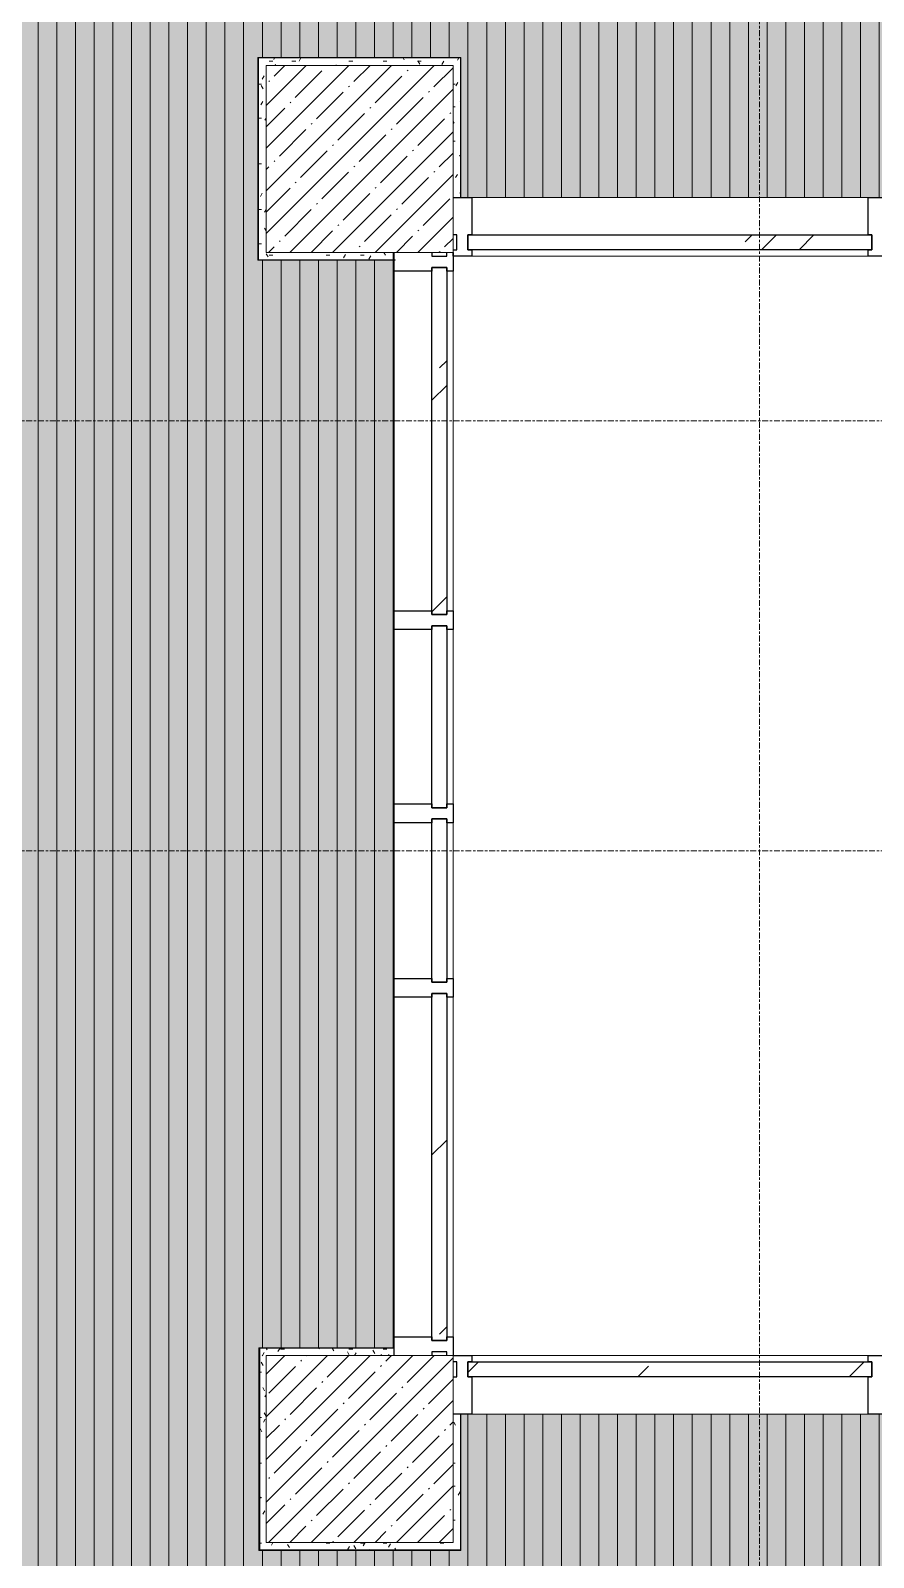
# Model space of a CAD drawing. Header units: millimetres. Extents: x 36059 to 234328, y -8553 to 29000.
# Drawn here: x 72910 to 75164, y 15110 to 19193 of the extents above; entities that cross this region are included whole.
import ezdxf

# ---------------------------------------------------------------- set-up
doc = ezdxf.new("R2010")
doc.units = ezdxf.units.MM
doc.linetypes.add('Осевая', pattern=[31.75, 6.35, -4.7625, 15.875, -4.7625])
for name, color, linetype, lineweight, true_color in [('A-CLNG-1', 7, 'Continuous', 9, 0xeaeaea), ('A-WALL-1', 7, 'Continuous', 9, 0x3c3c3c), ('A-WALL-FNSH-1', 7, 'Continuous', 9, 0x3c3c3c), ('S-COLS-1', 9, 'Continuous', 9, 0x808080), ('S-COLS-2', 7, 'Continuous', 9, 0x3c3c3c)]:
    doc.layers.add(name, color=color, linetype=linetype, lineweight=lineweight, true_color=true_color)
for name, color, linetype, lineweight in [('A-CLNG-PATT', 7, 'Continuous', 9), ('A-GLAZ-CURT', 7, 'Continuous', 9), ('A-GLAZ-CURT-1', 7, 'Continuous', 25), ('A-GLAZ-CWMG', 7, 'Continuous', 9), ('A-GLAZ-CWMG-1', 7, 'Continuous', 25), ('I-WALL', 7, 'Continuous', 9), ('S-COLS', 7, 'Continuous', 9), ('Оси-2', 7, 'Осевая', 9)]:
    doc.layers.add(name, color=color, linetype=linetype, lineweight=lineweight)
doc.layers.add('A-CLNG-PATT-1', color=7, linetype='Continuous', lineweight=9, transparency=1)
pattern_1 = [(0, (0, 0), (121.92, 30.48), [10.058, -81.382, 10.058, -81.382, -487.68]), (0, (0, 0), (121.92, 30.48), [-182.88, 10.058, -172.822, 10.058, -81.382, -213.36]), (0, (0, 0), (121.92, 30.48), [-457.2, 10.058, -50.902, 10.058, -142.342]), (120, (45.72, 15.24), (-87.356454, 90.345817), [10.058, -81.382, 10.058, -81.382, -487.68]), (120, (45.72, 15.24), (-87.356454, 90.345817), [-182.88, 10.058, -172.822, 10.058, -81.382, -213.36]), (120, (45.72, 15.24), (-87.356454, 90.345817), [-457.2, 10.058, -50.902, 10.058, -142.342]), (240, (60.96, 76.2), (-34.563546, -120.825817), [10.058, -81.382, 10.058, -81.382, -487.68]), (240, (60.96, 76.2), (-34.563546, -120.825817), [-182.88, 10.058, -172.822, 10.058, -81.382, -213.36]), (240, (60.96, 76.2), (-34.563546, -120.825817), [-457.2, 10.058, -50.902, 10.058, -142.342])]

# ---------------------------------------------------------------- blocks, each defined once
blk = doc.blocks.new('BSC_Колонна _Прямоугольная - 500х500-V26-Сводный план потолка 3 этажа в осях 12-23')
at = {"layer": 'S-COLS-1'}
h = blk.add_hatch(dxfattribs=at)
h.set_pattern_fill('FP_37', color=256, style=0, pattern_type=2)
h.set_pattern_definition([(45, (-73790, -15400), (-57.02463, 57.02463), []), (45, (-73732.975, -15400), (-57.02463, 57.02463), [100.806, -20.161, 3.353, -16.808])])
h.paths.add_polyline_path([(-250, -250), (250, -250), (250, 250), (-250, 250), (-250, 27.5)])
at = {"layer": 'S-COLS-2'}
for p, q in [((-250, 250), (250, 250)), ((-250, -250), (-250, 250)), ((250, 250), (250, -250)), ((250, -250), (-250, -250))]:
    blk.add_line(p, q, dxfattribs=at)
blk = doc.blocks.new('Системная панель - Стекло - 40мм-23562586-Сводный план потолка 3 этажа в осях 12-23')
at = {"layer": 'A-GLAZ-CURT'}
h = blk.add_hatch(dxfattribs=at)
h.set_pattern_fill('FP_39', color=256, style=0, pattern_type=2)
h.set_pattern_definition([(135, (17995.83, -74123), (-282.8427, -282.8427), [200, -600]), (135, (18095.83, -74323), (-282.8427, -282.8427), [600, -200]), (135, (18195.83, -73923), (-282.8427, -282.8427), [200, -600])])
h.paths.add_polyline_path([(464.2, 0), (-464.2, 0), (-464.2, -40), (464.2, -40)])
at = {"layer": 'A-GLAZ-CURT-1'}
for p, q in [((-464.2, -40), (-464.2, 0)), ((-464.2, 0), (464.2, 0)), ((464.2, -40), (-464.2, -40)), ((464.2, 0), (464.2, -40))]:
    blk.add_line(p, q, dxfattribs=at)
blk = doc.blocks.new('Системная панель - Стекло - 40мм-24234994-Сводный план потолка 3 этажа в осях 12-23')
at = {"layer": 'A-GLAZ-CURT-1'}
for p, q in [((-243.3, -40), (-243.3, 0)), ((-243.3, 0), (243.3, 0)), ((243.3, 0), (243.3, -40)), ((243.3, -40), (-243.3, -40))]:
    blk.add_line(p, q, dxfattribs=at)
blk = doc.blocks.new('Прямоугольный импост - Импост структурный с накладкой - 160мм Темный-31239202-Сводный план потолка 3 этажа в осях 12-23')
at = {"layer": 'A-GLAZ-CWMG-1'}
for p, q in [((0, 140), (-50, 140)), ((-50, 140), (-50, 40)), ((-50, 40), (-40, 40)), ((-40, 0), (-50, 0)), ((-50, 0), (-50, -17)), ((-40, 40), (-40, 0)), ((-10, 0), (-10, 40)), ((-10, 40), (0, 40)), ((0, 0), (-10, 0)), ((-50, -17), (0, -17))]:
    blk.add_line(p, q, dxfattribs=at)
blk = doc.blocks.new('Прямоугольный импост - Импост структурный с накладкой - 160мм Темный-31239205-Сводный план потолка 3 этажа в осях 12-23')
at = {"layer": 'A-GLAZ-CWMG-1'}
for p, q in [((-50, 40), (-50, 140)), ((-50, 140), (0, 140)), ((-40, 40), (-50, 40)), ((-50, 0), (-40, 0)), ((-50, -17), (-50, 0)), ((-40, 0), (-40, 40)), ((0, 40), (-10, 40)), ((-10, 40), (-10, 0)), ((-10, 0), (0, 0)), ((0, -17), (-50, -17))]:
    blk.add_line(p, q, dxfattribs=at)
blk = doc.blocks.new('Прямоугольный импост - Импост структурный с накладкой - 160мм Темный-31239178-Сводный план потолка 3 этажа в осях 12-23')
at = {"layer": 'A-GLAZ-CWMG'}
for p, q in [((73883, 18550), (73883, 17641.7)), ((74040, 18550), (74040, 17641.7))]:
    blk.add_line(p, q, dxfattribs=at)
blk = doc.blocks.new('Прямоугольный импост - Импост структурный с накладкой - 160мм Темный-31239179-Сводный план потолка 3 этажа в осях 12-23')
at = {"layer": 'A-GLAZ-CWMG'}
for p, q in [((73883, 17591.7), (73883, 17125)), ((74040, 17591.7), (74040, 17125))]:
    blk.add_line(p, q, dxfattribs=at)
blk = doc.blocks.new('Прямоугольный импост - Импост структурный с накладкой - 160мм Темный-31239180-Сводный план потолка 3 этажа в осях 12-23')
at = {"layer": 'A-GLAZ-CWMG-1'}
for p, q in [((25, 140), (-25, 140)), ((-25, 140), (-25, 40)), ((25, 40), (25, 140)), ((-25, 40), (-15, 40)), ((-15, 0), (-25, 0)), ((-25, 0), (-25, -17)), ((-15, 40), (-15, 0)), ((15, 0), (15, 40)), ((15, 40), (25, 40)), ((25, 0), (15, 0)), ((25, -17), (25, 0)), ((-25, -17), (25, -17))]:
    blk.add_line(p, q, dxfattribs=at)
blk = doc.blocks.new('BSC_Колонна _Прямоугольная - 500х500-V31-Сводный план потолка 3 этажа в осях 12-23')
at = {"layer": 'S-COLS-1'}
h = blk.add_hatch(dxfattribs=at)
h.set_pattern_fill('FP_41', color=256, style=0, pattern_type=2)
h.set_pattern_definition([(45, (-73790, -18850), (-57.02463, 57.02463), []), (45, (-73732.975, -18850), (-57.02463, 57.02463), [100.806, -20.161, 3.353, -16.808])])
h.paths.add_polyline_path([(-250, -250), (250, -250), (250, 250), (-250, 250), (-250, 155.3)])
at = {"layer": 'S-COLS-2'}
for p, q in [((-250, 250), (250, 250)), ((-250, -250), (-250, 250)), ((250, 250), (250, -250)), ((250, -250), (-250, -250))]:
    blk.add_line(p, q, dxfattribs=at)
blk = doc.blocks.new('Системная панель - Стекло - 40мм-24234969-Сводный план потолка 3 этажа в осях 12-23')
at = {"layer": 'A-GLAZ-CURT'}
h = blk.add_hatch(dxfattribs=at)
h.set_pattern_fill('FP_45', color=256, style=0, pattern_type=2)
h.set_pattern_definition([(45, (-74720, -18507), (-282.8427, 282.8427), [200, -600]), (45, (-74920, -18607), (-282.8427, 282.8427), [600, -200]), (45, (-74520, -18707), (-282.8427, 282.8427), [200, -600])])
h.paths.add_polyline_path([(540, 0), (540, 40), (-540, 40), (-540, 0), (40, 0)])
at = {"layer": 'A-GLAZ-CURT-1'}
for p, q in [((-540, 0), (-540, 40)), ((-540, 40), (540, 40)), ((540, 0), (-540, 0)), ((540, 40), (540, 0))]:
    blk.add_line(p, q, dxfattribs=at)
blk = doc.blocks.new('Прямоугольный импост - Импост структурный с накладкой - 160мм-23618923-Сводный план потолка 3 этажа в осях 12-23')
at = {"layer": 'A-GLAZ-CWMG-1'}
for p, q in [((-50, 0), (-50, 17)), ((-50, 17), (0, 17)), ((-40, 0), (-50, 0)), ((-40, -40), (-40, 0)), ((0, 0), (-10, 0)), ((-10, 0), (-10, -40)), ((0, 17), (0, 7)), ((-50, -140), (-50, -40)), ((-50, -40), (-40, -40)), ((-10, -40), (0, -40)), ((0, -140), (-50, -140))]:
    blk.add_line(p, q, dxfattribs=at)
blk = doc.blocks.new('Системная панель - Стекло - 40мм-30335137-Сводный план потолка 3 этажа в осях 12-23')
at = {"layer": 'A-GLAZ-CURT'}
h = blk.add_hatch(dxfattribs=at)
h.set_pattern_fill('FP_47', color=256, style=0, pattern_type=2)
h.set_pattern_definition([(45, (-74720, -15533), (-282.8427, 282.8427), [200, -600]), (45, (-74920, -15633), (-282.8427, 282.8427), [600, -200]), (45, (-74520, -15733), (-282.8427, 282.8427), [200, -600])])
h.paths.add_polyline_path([(540, -40), (540, 0), (-540, 0), (-540, -40), (40, -40)])
at = {"layer": 'A-GLAZ-CURT-1'}
for p, q in [((-540, -40), (-540, 0)), ((-540, 0), (540, 0)), ((540, 0), (540, -40)), ((540, -40), (-540, -40))]:
    blk.add_line(p, q, dxfattribs=at)
blk = doc.blocks.new('Прямоугольный импост - Импост структурный с накладкой - 160мм-30335139-Сводный план потолка 3 этажа в осях 12-23')
at = {"layer": 'A-GLAZ-CWMG-1'}
for p, q in [((-50, 40), (-50, 140)), ((-50, 140), (0, 140)), ((-40, 40), (-50, 40)), ((-50, 0), (-40, 0)), ((-50, -17), (-50, 0)), ((-40, 0), (-40, 40)), ((0, 40), (-10, 40)), ((-10, 40), (-10, 0)), ((-10, 0), (0, 0)), ((0, -17), (-50, -17))]:
    blk.add_line(p, q, dxfattribs=at)
blk = doc.blocks.new('Прямоугольный импост - Импост структурный с накладкой - 160мм-23562404-Сводный план потолка 3 этажа в осях 12-23')
at = {"layer": 'A-GLAZ-CWMG'}
for p, q in [((77470, 18747), (78530, 18747)), ((77470, 18590), (78530, 18590))]:
    blk.add_line(p, q, dxfattribs=at)
blk = doc.blocks.new('Прямоугольный импост - Импост структурный с накладкой - 160мм-23618920-Сводный план потолка 3 этажа в осях 12-23')
at = {"layer": 'A-GLAZ-CWMG-1'}
for p, q in [((25, 17), (-25, 17)), ((-25, 17), (-25, 0)), ((-25, 0), (-15, 0)), ((-15, 0), (-15, -40)), ((15, 0), (25, 0)), ((15, -40), (15, 0)), ((25, 0), (25, 17)), ((-15, -40), (-25, -40)), ((-25, -40), (-25, -140)), ((25, -40), (15, -40)), ((25, -140), (25, -40)), ((-25, -140), (25, -140))]:
    blk.add_line(p, q, dxfattribs=at)
blk = doc.blocks.new('Прямоугольный импост - Импост структурный с накладкой - 160мм-23562333-Сводный план потолка 3 этажа в осях 12-23')
at = {"layer": 'A-GLAZ-CWMG'}
for p, q in [((74090, 15650), (75150, 15650)), ((74090, 15493), (75150, 15493))]:
    blk.add_line(p, q, dxfattribs=at)
blk = doc.blocks.new('Прямоугольный импост - Импост структурный с накладкой - 160мм-30335136-Сводный план потолка 3 этажа в осях 12-23')
at = {"layer": 'A-GLAZ-CWMG-1'}
for p, q in [((25, 140), (-25, 140)), ((-25, 140), (-25, 40)), ((25, 40), (25, 140)), ((-25, 40), (-15, 40)), ((-15, 0), (-25, 0)), ((-25, 0), (-25, -17)), ((-15, 40), (-15, 0)), ((15, 0), (15, 40)), ((15, 40), (25, 40)), ((25, 0), (15, 0)), ((25, -17), (25, 0)), ((-25, -17), (25, -17))]:
    blk.add_line(p, q, dxfattribs=at)
blk = doc.blocks.new('Системная панель - Стекло - 40мм-23562590-Сводный план потолка 3 этажа в осях 12-23')
at = {"layer": 'A-GLAZ-CURT'}
h = blk.add_hatch(dxfattribs=at)
h.set_pattern_fill('FP_63', color=256, style=0, pattern_type=2)
h.set_pattern_definition([(135, (16054.17, -74123), (-282.8427, -282.8427), [200, -600]), (135, (16154.17, -74323), (-282.8427, -282.8427), [600, -200]), (135, (16254.17, -73923), (-282.8427, -282.8427), [200, -600])])
h.paths.add_polyline_path([(464.2, 0), (-464.2, 0), (-464.2, -40), (464.2, -40)])
at = {"layer": 'A-GLAZ-CURT-1'}
for p, q in [((-464.2, -40), (-464.2, 0)), ((-464.2, 0), (464.2, 0)), ((464.2, 0), (464.2, -40)), ((464.2, -40), (-464.2, -40))]:
    blk.add_line(p, q, dxfattribs=at)
blk = doc.blocks.new('Прямоугольный импост - Импост структурный с накладкой - 160мм Темный-31239182-Сводный план потолка 3 этажа в осях 12-23')
at = {"layer": 'A-GLAZ-CWMG'}
blk.add_line((73883, 17075), (73883, 16658.3), dxfattribs=at)
blk = doc.blocks.new('Системная панель - Стекло - 40мм-24234995-Сводный план потолка 3 этажа в осях 12-23')
at = {"layer": 'A-GLAZ-CURT'}
h = blk.add_hatch(dxfattribs=at)
h.set_pattern_fill('FP_64', color=256, style=0, pattern_type=2)
h.set_pattern_definition([(135, (16766.67, -74123), (-282.8427, -282.8427), [200, -600]), (135, (16866.67, -74323), (-282.8427, -282.8427), [600, -200]), (135, (16966.67, -73923), (-282.8427, -282.8427), [200, -600])])
h.paths.add_polyline_path([(218.3, 0), (-218.3, 0), (-218.3, -40), (218.3, -40)])
at = {"layer": 'A-GLAZ-CURT-1'}
for p, q in [((-218.3, -40), (-218.3, 0)), ((-218.3, 0), (218.3, 0)), ((218.3, 0), (218.3, -40)), ((218.3, -40), (-218.3, -40))]:
    blk.add_line(p, q, dxfattribs=at)
blk = doc.blocks.new('Прямоугольный импост - Импост структурный с накладкой - 160мм Темный-31239184-Сводный план потолка 3 этажа в осях 12-23')
at = {"layer": 'A-GLAZ-CWMG'}
for p, q in [((73883, 17075), (73883, 16658.3)), ((74040, 17075), (74040, 16658.3))]:
    blk.add_line(p, q, dxfattribs=at)
blk = doc.blocks.new('Прямоугольный импост - Импост структурный с накладкой - 160мм Темный-31239185-Сводный план потолка 3 этажа в осях 12-23')
at = {"layer": 'A-GLAZ-CWMG'}
blk.add_line((73883, 17591.7), (73883, 17125), dxfattribs=at)

msp = doc.modelspace()

# ---------------------------------------------------------------- hatches: boundary and pattern name
at = {"layer": 'A-CLNG-PATT'}
h = msp.add_hatch(dxfattribs=at)
h.set_pattern_fill('FP_74', color=256, style=0, pattern_type=2)
h.set_pattern_definition([(90, (76030, 19225), (50, -3e-15), [])])
h.paths.add_polyline_path([(83549, 11571), (83549, 11901), (84459, 11901), (84459, 15071.7), (84344.5, 15129), (84179, 15129), (84179, 15493), (79101, 15493), (79101, 15129), (78559, 15129), (78559, 15493), (74061, 15493), (74061, 15129), (73522, 15129), (73522, 15671), (73883, 15671), (73883, 18579), (73519, 18579), (73519, 19121), (74061, 19121), (74061, 18747), (78559, 18747), (78559, 19121), (79101, 19121), (79101, 18747), (84179, 18747), (84179, 19121), (84520.7, 19121), (84520.7, 22679), (83004, 22679), (83004, 26879), (81171, 26879), (81171, 26579), (80629, 26579), (80629, 26879), (77271, 26879), (77271, 26579), (76729, 26579), (76729, 26879), (74061, 26879), (74061, 26579), (73519, 26579), (73519, 26879), (70831, 26879), (70831, 26579), (70289, 26579), (70289, 26879), (66781, 26879), (66781, 26387.2), (66785.8, 26426.9), (66802.9, 26471.9), (66830.3, 26511.6), (66866.4, 26543.6), (66909.1, 26566), (66955.9, 26577.5), (67004.1, 26577.5), (67050.9, 26566), (67093.6, 26543.6), (67129.7, 26511.6), (67157.1, 26471.9), (67174.2, 26426.9), (67180, 26379), (67174.2, 26331.1), (67157.1, 26286.1), (67129.7, 26246.4), (67093.6, 26214.4), (67050.9, 26192), (67004.1, 26180.5), (66955.9, 26180.5), (66909.1, 26192), (66866.4, 26214.4), (66830.3, 26246.4), (66802.9, 26286.1), (66785.8, 26331.1), (66781, 26370.8), (66781, 13621), (68671, 13621), (68671, 11920), (68744, 11920), (68744, 11940), (70234, 11940), (70234, 11920), (70289, 11920), (70289, 12221), (70831, 12221), (70831, 11920), (73519, 11920), (73519, 12321), (79921, 12321), (79921, 11571), (83395.3, 11571)])
h.paths.add_polyline_path([(67005.1, 13922.5), (66956.9, 13922.5), (66910.1, 13934), (66867.4, 13956.4), (66831.3, 13988.4), (66803.9, 14028.1), (66786.8, 14073.1), (66781, 14121), (66786.8, 14168.9), (66803.9, 14213.9), (66831.3, 14253.6), (66867.4, 14285.6), (66910.1, 14308), (66956.9, 14319.5), (67005.1, 14319.5), (67051.9, 14308), (67094.6, 14285.6), (67130.7, 14253.6), (67158.1, 14213.9), (67175.2, 14168.9), (67181, 14121), (67175.2, 14073.1), (67158.1, 14028.1), (67130.7, 13988.4), (67094.6, 13956.4), (67051.9, 13934)])
h.paths.add_polyline_path([(84283.1, 13922.5), (84234.9, 13922.5), (84188.1, 13934), (84145.4, 13956.4), (84109.3, 13988.4), (84081.9, 14028.1), (84064.8, 14073.1), (84059, 14121), (84064.8, 14168.9), (84081.9, 14213.9), (84109.3, 14253.6), (84145.4, 14285.6), (84188.1, 14308), (84234.9, 14319.5), (84283.1, 14319.5), (84329.9, 14308), (84372.6, 14285.6), (84408.7, 14253.6), (84436.1, 14213.9), (84453.2, 14168.9), (84459, 14121), (84453.2, 14073.1), (84436.1, 14028.1), (84408.7, 13988.4), (84372.6, 13956.4), (84329.9, 13934), (84283.6, 13922.6)])
h.paths.add_polyline_path([(70292.4, 15130), (70290, 15130), (70290, 15670), (70830, 15670), (70830, 15130), (70310, 15130)])
h.paths.add_polyline_path([(70290, 20630), (70290, 21170), (70830, 21170), (70830, 20630), (70310, 20630)])
h.paths.add_polyline_path([(80630, 22680), (80630, 23220), (81170, 23220), (81170, 22680), (80650, 22680)])
h.paths.add_polyline_path([(77250, 22680), (76730, 22680), (76730, 23220), (77270, 23220), (77270, 22680)])
h.paths.add_polyline_path([(73932.1, 22680), (73520, 22680), (73520, 23220), (74060, 23220), (74060, 22680), (74040, 22680)])
h.paths.add_polyline_path([(70292.4, 22680), (70290, 22680), (70290, 23220), (70830, 23220), (70830, 22680), (70310, 22680)])
h.paths.add_polyline_path([(82828.1, 26180.5), (82779.9, 26180.5), (82733.1, 26192), (82690.4, 26214.4), (82654.3, 26246.4), (82626.9, 26286.1), (82609.8, 26331.1), (82604, 26379), (82609.8, 26426.9), (82626.9, 26471.9), (82654.3, 26511.6), (82690.4, 26543.6), (82733.1, 26566), (82779.9, 26577.5), (82828.1, 26577.5), (82874.9, 26566), (82917.6, 26543.6), (82953.7, 26511.6), (82981.1, 26471.9), (82998.2, 26426.9), (83004, 26379), (82998.2, 26331.1), (82981.1, 26286.1), (82953.7, 26246.4), (82917.6, 26214.4), (82874.9, 26192)])
at = {"layer": 'A-CLNG-PATT-1'}
h = msp.add_hatch(color=256, dxfattribs=at)
h.paths.add_polyline_path([(83548, 11571), (83548, 11901), (84458, 11901), (84458, 14112.8), (84453.2, 14073.1), (84436.1, 14028.1), (84408.7, 13988.4), (84372.6, 13956.4), (84329.9, 13934), (84282.7, 13922.5), (84234.9, 13922.5), (84188.1, 13934), (84145.4, 13956.4), (84109.3, 13988.4), (84081.9, 14028.1), (84064.8, 14073.1), (84059, 14121), (84064.8, 14168.9), (84081.9, 14213.9), (84109.3, 14253.6), (84145.4, 14285.6), (84188.1, 14308), (84234.9, 14319.5), (84283.1, 14319.5), (84329.9, 14308), (84372.6, 14285.6), (84408.7, 14253.6), (84436.1, 14213.9), (84453.2, 14168.9), (84458, 14129.2), (84458, 15072.2), (84344.5, 15129), (84178, 15129), (84178, 15493), (79100, 15493), (79100, 15129), (78558, 15129), (78558, 15493), (74060, 15493), (74060, 15129), (73521, 15129), (73521, 15671), (73882, 15671), (73882, 18579), (73518, 18579), (73518, 19121), (74060, 19120), (74060, 18747), (78558, 18747), (78558, 19121), (79100, 19120), (79100, 18747), (84178, 18747), (84178, 19121), (84520.7, 19121), (84520.7, 22679), (83003, 22679), (83003, 26370.8), (82998.2, 26331.1), (82981.1, 26286.1), (82953.7, 26246.4), (82917.6, 26214.4), (82874.9, 26192), (82828.1, 26180.5), (82779.9, 26180.5), (82733.1, 26192), (82690.4, 26214.4), (82654.3, 26246.4), (82626.9, 26286.1), (82609.8, 26331.1), (82604, 26379), (82609.8, 26426.9), (82626.9, 26471.9), (82654.3, 26511.6), (82690.4, 26543.6), (82733.1, 26566), (82779.9, 26577.5), (82828.1, 26577.5), (82874.9, 26566), (82917.6, 26543.6), (82953.7, 26511.6), (82981.1, 26471.9), (82998.2, 26426.9), (83003, 26387.2), (83003, 26879), (81170, 26879), (81170, 26579), (80628, 26579), (80628, 26879), (77270, 26879), (77270, 26579), (76728, 26579), (76728, 26879), (74060, 26879), (74060, 26579), (73518, 26579), (73518, 26879), (70830, 26879), (70830, 26579), (70288, 26579), (70288, 26879), (66780, 26879), (66780, 13621), (68670, 13620), (68670, 11920), (68744, 11921), (68744, 11940), (70234, 11940), (70234, 11920), (70288, 11920), (70288, 12221), (70830, 12220), (70830, 11920), (73518, 11920), (73518, 12321), (79920, 12320), (79920, 11571), (83395.3, 11571)])
h.paths.add_polyline_path([(67005.1, 13922.5), (66956.9, 13922.5), (66910.1, 13934), (66867.4, 13956.4), (66831.3, 13988.4), (66803.9, 14028.1), (66786.8, 14073.1), (66781, 14121), (66786.8, 14168.9), (66803.9, 14213.9), (66831.3, 14253.6), (66867.4, 14285.6), (66910.1, 14308), (66956.9, 14319.5), (67005.1, 14319.5), (67051.9, 14308), (67094.6, 14285.6), (67130.7, 14253.6), (67158.1, 14213.9), (67175.2, 14168.9), (67181, 14121), (67175.2, 14073.1), (67158.1, 14028.1), (67130.7, 13988.4), (67094.6, 13956.4), (67051.9, 13934)])
h.paths.add_polyline_path([(70830, 15130), (70289, 15130), (70290, 15670), (70830, 15669.8), (70830, 15150)])
h.paths.add_polyline_path([(70830, 20630), (70289, 20630), (70290, 21170), (70830, 21169.2), (70830, 20650)])
h.paths.add_polyline_path([(81169, 22680), (80629, 22680), (80630, 23220), (81170, 23219.7), (81170, 22680)])
h.paths.add_polyline_path([(77269, 22680), (76729, 22680), (76730, 23220), (77270, 23219.8), (77270, 22680)])
h.paths.add_polyline_path([(73540, 22680), (73519, 22680), (73520, 23220), (74060, 23220), (74059, 22680), (73932.1, 22680)])
h.paths.add_polyline_path([(70290, 22680), (70289, 22680), (70290, 23220), (70830, 23220), (70829, 22680), (70292.4, 22680)])
h.paths.add_polyline_path([(67004.1, 26180.5), (66955.9, 26180.5), (66909.1, 26192), (66866.4, 26214.4), (66830.3, 26246.4), (66802.9, 26286.1), (66785.8, 26331.1), (66780, 26379), (66785.8, 26426.9), (66802.9, 26471.9), (66830.3, 26511.6), (66866.4, 26543.6), (66909.1, 26566), (66955.9, 26577.5), (67004.1, 26577.5), (67050.9, 26566), (67093.6, 26543.6), (67129.7, 26511.6), (67157.1, 26471.9), (67174.2, 26426.9), (67180, 26379), (67174.2, 26331.1), (67157.1, 26286.1), (67129.7, 26246.4), (67093.6, 26214.4), (67050.9, 26192), (67016.7, 26183.6)])
at = {"layer": 'I-WALL'}
h = msp.add_hatch(dxfattribs=at)
h.set_pattern_fill('FP_65', color=256, style=0, pattern_type=2)
h.set_pattern_definition(pattern_1)
h.paths.add_polyline_path([(73540, 19100), (74040, 19100), (74040, 19120), (73520, 19120), (73520, 19100)])
h = msp.add_hatch(dxfattribs=at)
h.set_pattern_fill('FP_65', color=256, style=0, pattern_type=2)
h.set_pattern_definition(pattern_1)
h.paths.add_polyline_path([(74040, 18747), (74060, 18747), (74060, 19120), (74040, 19120), (74040, 19005.3)])
h = msp.add_hatch(dxfattribs=at)
h.set_pattern_fill('FP_65', color=256, style=0, pattern_type=2)
h.set_pattern_definition(pattern_1)
h.paths.add_polyline_path([(73540, 18580), (73540, 19100), (73520, 19100), (73520, 18580)])
h = msp.add_hatch(dxfattribs=at)
h.set_pattern_fill('FP_65', color=256, style=0, pattern_type=2)
h.set_pattern_definition(pattern_1)
h.paths.add_polyline_path([(73880, 18580), (73880, 18600), (73540, 18600), (73540, 18580)])
h = msp.add_hatch(dxfattribs=at)
h.set_pattern_fill('FP_65', color=256, style=0, pattern_type=2)
h.set_pattern_definition(pattern_1)
h.paths.add_polyline_path([(73883, 15650), (73883, 15670), (73523, 15670), (73523, 15650), (73543, 15650)])
h = msp.add_hatch(dxfattribs=at)
h.set_pattern_fill('FP_65', color=256, style=0, pattern_type=2)
h.set_pattern_definition(pattern_1)
h.paths.add_polyline_path([(73523, 15130), (73543, 15130), (73543, 15150), (73540, 15150), (73540, 15650), (73523, 15650), (73523, 15427.5)])
h = msp.add_hatch(dxfattribs=at)
h.set_pattern_fill('FP_65', color=256, style=0, pattern_type=2)
h.set_pattern_definition(pattern_1)
h.paths.add_polyline_path([(74060, 15150), (74060, 15493), (74040, 15493), (74040, 15150)])
h = msp.add_hatch(dxfattribs=at)
h.set_pattern_fill('FP_65', color=256, style=0, pattern_type=2)
h.set_pattern_definition(pattern_1)
h.paths.add_polyline_path([(74060, 15130), (74060, 15150), (73543, 15150), (73543, 15130), (74040, 15130)])

# ---------------------------------------------------------------- linework, layer by layer
at = {"layer": 'A-CLNG-1'}
for p, q in [((74060, 19121), (73518, 19121)), ((73518, 19121), (73518, 18579)), ((74061, 19121), (74061, 18747.1)), ((78558, 18747), (74061, 18747)), ((73518, 18579), (73883, 18579)), ((73882, 15671), (73882, 18579)), ((73883, 18550), (73883, 18579)), ((73883, 16608.3), (73883, 17641.7)), ((73883, 15671), (73883, 15700)), ((73882, 15671), (73521, 15671)), ((73521, 15671), (73521, 15129)), ((78558, 15493), (74061, 15493)), ((74061, 15492.9), (74061, 15129)), ((73521, 15129), (74060, 15129))]:
    msp.add_line(p, q, dxfattribs=at)
at = {"layer": 'A-WALL-1'}
for p, q in [((73520, 19120), (74060, 19120)), ((73520, 18580), (73520, 19120)), ((74060, 19120), (74060, 18747)), ((74060, 18747), (74040, 18747)), ((73880, 18600), (73880, 18580)), ((73523, 15670), (73883, 15670)), ((73523, 15130), (73523, 15670)), ((73883, 15670), (73883, 15650)), ((74040, 15493), (74060, 15493)), ((74060, 15493), (74060, 15130)), ((74060, 15130), (73523, 15130))]:
    msp.add_line(p, q, dxfattribs=at)
at = {"layer": 'A-WALL-FNSH-1'}
for p, q in [((73519, 18579), (73519, 19121)), ((74060, 19121), (74061, 19121)), ((74061, 18747), (74060, 18747)), ((74061, 18747.1), (74061, 18747)), ((73520, 18580), (73885, 18580)), ((73885, 18580), (73885, 18579)), ((73885, 18579), (73883, 18579)), ((73522, 15129), (73522, 15671)), ((73882, 15671), (73883, 15671)), ((73883, 15671), (73883, 15670)), ((74060, 15493), (74061, 15493)), ((74061, 15493), (74061, 15492.9)), ((74061, 15129), (74060, 15129))]:
    msp.add_line(p, q, dxfattribs=at)
at = {"layer": 'Оси-2'}
for p, q in [((74860, 593.7), (74860, 24898.1)), ((39359.2, 18150), (82200, 18150)), ((39359.2, 17000), (82200, 17000))]:
    msp.add_line(p, q, dxfattribs=at)

# ---------------------------------------------------------------- block references
at = {"layer": 'A-GLAZ-CURT'}
for name, p in [('Системная панель - Стекло - 40мм-24234969-Сводный план потолка 3 этажа в осях 12-23', (74620, 18607)), ('Системная панель - Стекло - 40мм-30335137-Сводный план потолка 3 этажа в осях 12-23', (74620, 15633))]:
    msp.add_blockref(name, p, dxfattribs=at)
at = {"layer": 'A-GLAZ-CURT', "rotation": 269.9999999999998}
for name, p in [('Системная панель - Стекло - 40мм-23562586-Сводный план потолка 3 этажа в осях 12-23', (74023, 18095.8)), ('Системная панель - Стекло - 40мм-24234994-Сводный план потолка 3 этажа в осях 12-23', (74023, 17358.3)), ('Системная панель - Стекло - 40мм-24234995-Сводный план потолка 3 этажа в осях 12-23', (74023, 16866.7)), ('Системная панель - Стекло - 40мм-23562590-Сводный план потолка 3 этажа в осях 12-23', (74023, 16154.2))]:
    msp.add_blockref(name, p, dxfattribs=at)
at = {"layer": 'A-GLAZ-CWMG'}
for name, p, rotation in [('Прямоугольный импост - Импост структурный с накладкой - 160мм-23618923-Сводный план потолка 3 этажа в осях 12-23', (74040, 18607), 180), ('Прямоугольный импост - Импост структурный с накладкой - 160мм Темный-31239205-Сводный план потолка 3 этажа в осях 12-23', (74023, 18600), 89.99999999999984), ('Прямоугольный импост - Импост структурный с накладкой - 160мм-30335139-Сводный план потолка 3 этажа в осях 12-23', (74040, 15633), 180)]:
    msp.add_blockref(name, p, dxfattribs=dict(at, rotation=rotation))
for name, p in [('Прямоугольный импост - Импост структурный с накладкой - 160мм-23562404-Сводный план потолка 3 этажа в осях 12-23', (-3380, 0)), ('Прямоугольный импост - Импост структурный с накладкой - 160мм Темный-31239178-Сводный план потолка 3 этажа в осях 12-23', (0, 0)), ('Прямоугольный импост - Импост структурный с накладкой - 160мм Темный-31239179-Сводный план потолка 3 этажа в осях 12-23', (0, 0)), ('Прямоугольный импост - Импост структурный с накладкой - 160мм Темный-31239185-Сводный план потолка 3 этажа в осях 12-23', (0, 0)), ('Прямоугольный импост - Импост структурный с накладкой - 160мм Темный-31239182-Сводный план потолка 3 этажа в осях 12-23', (0, 0)), ('Прямоугольный импост - Импост структурный с накладкой - 160мм Темный-31239184-Сводный план потолка 3 этажа в осях 12-23', (0, 0)), ('Прямоугольный импост - Импост структурный с накладкой - 160мм Темный-31239178-Сводный план потолка 3 этажа в осях 12-23', (0, -1941.7)), ('Прямоугольный импост - Импост структурный с накладкой - 160мм-23562333-Сводный план потолка 3 этажа в осях 12-23', (0, 0))]:
    msp.add_blockref(name, p, dxfattribs=at)
at = {"layer": 'A-GLAZ-CWMG', "extrusion": (0, 0, -1)}
for name, p, rotation in [('Прямоугольный импост - Импост структурный с накладкой - 160мм-23618920-Сводный план потолка 3 этажа в осях 12-23', (-75175, 18607), 180), ('Прямоугольный импост - Импост структурный с накладкой - 160мм Темный-31239180-Сводный план потолка 3 этажа в осях 12-23', (-74023, 17616.7), 270.0000000000002), ('Прямоугольный импост - Импост структурный с накладкой - 160мм Темный-31239180-Сводный план потолка 3 этажа в осях 12-23', (-74023, 17100), 270.0000000000002), ('Прямоугольный импост - Импост структурный с накладкой - 160мм Темный-31239180-Сводный план потолка 3 этажа в осях 12-23', (-74023, 16633.3), 270.0000000000002), ('Прямоугольный импост - Импост структурный с накладкой - 160мм Темный-31239202-Сводный план потолка 3 этажа в осях 12-23', (-74023, 15650), 270.0000000000002), ('Прямоугольный импост - Импост структурный с накладкой - 160мм-30335136-Сводный план потолка 3 этажа в осях 12-23', (-75175, 15633), 180)]:
    msp.add_blockref(name, p, dxfattribs=dict(at, rotation=rotation))
at = {"layer": 'S-COLS'}
for name, p in [('BSC_Колонна _Прямоугольная - 500х500-V31-Сводный план потолка 3 этажа в осях 12-23', (73790, 18850)), ('BSC_Колонна _Прямоугольная - 500х500-V26-Сводный план потолка 3 этажа в осях 12-23', (73790, 15400))]:
    msp.add_blockref(name, p, dxfattribs=at)

doc.saveas('drawing.dxf')
